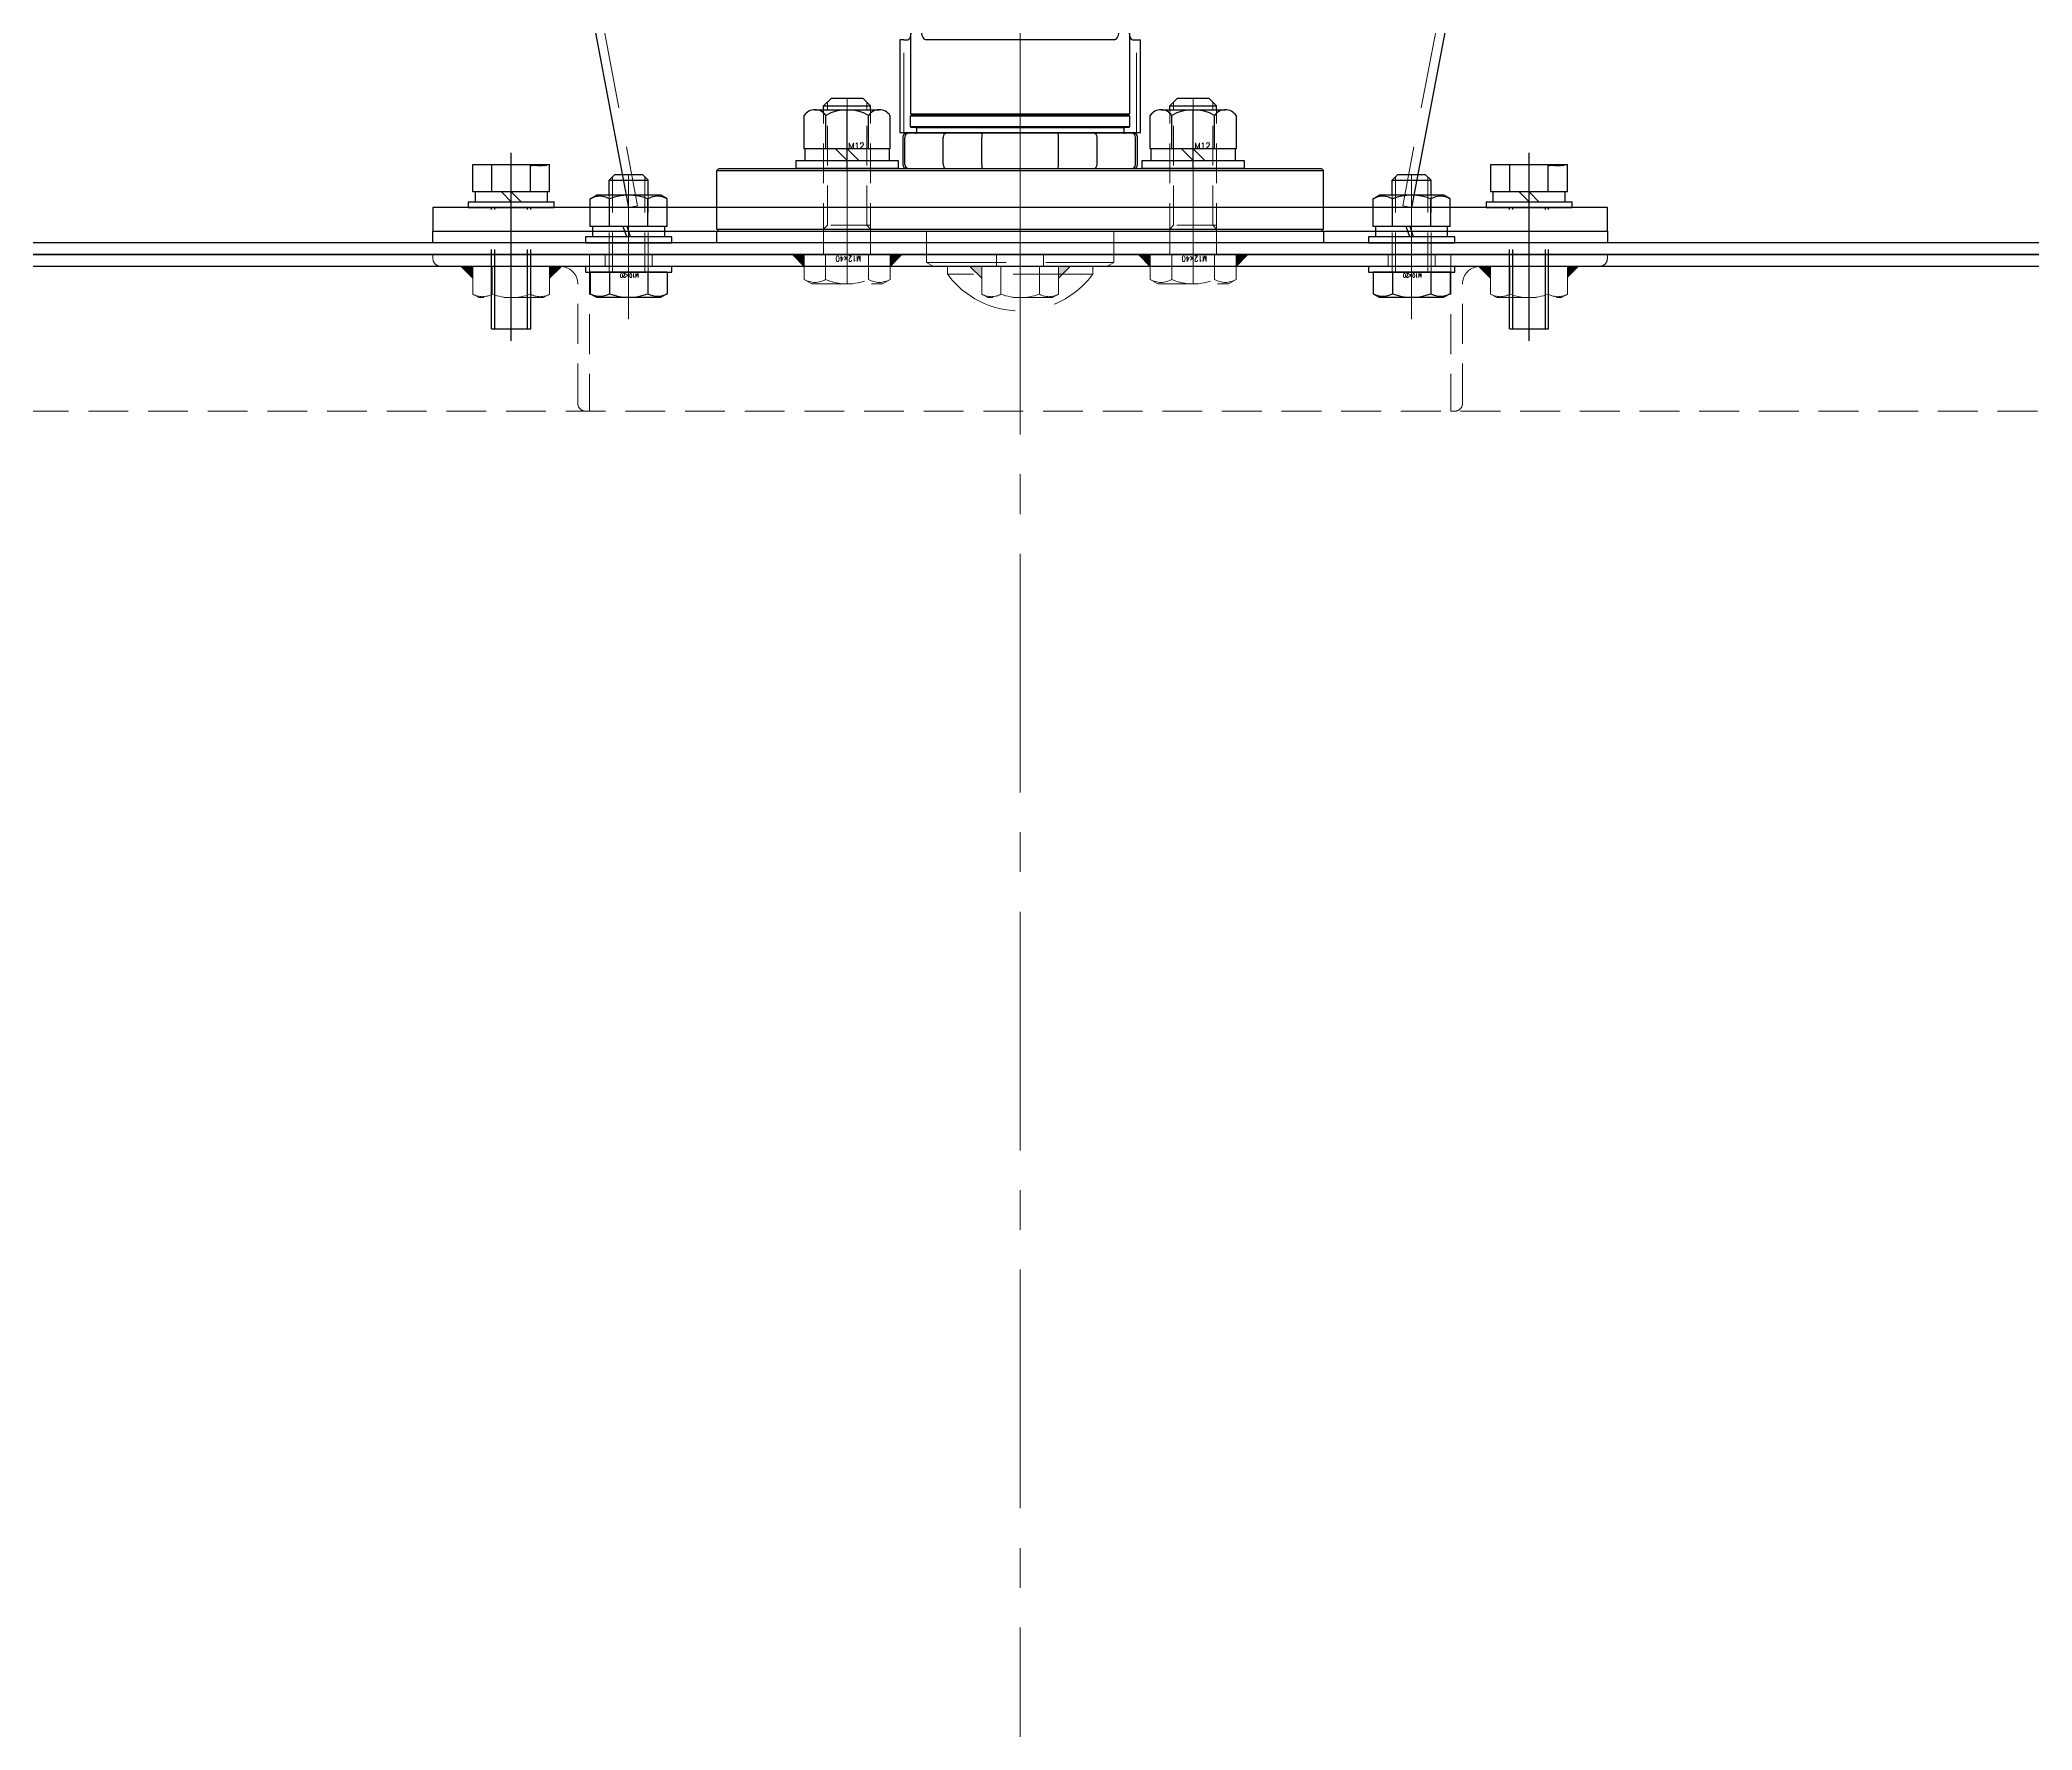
# Model space of a CAD drawing. Header units: millimetres. Extents: x 0 to 49006, y -7876 to 6995.
# Drawn here: x 33351 to 33859, y 3433 to 3865 of the extents above; entities that cross this region are included whole.
import ezdxf
from ezdxf import colors
from ezdxf.entities.mleader import LeaderData, LeaderLine
from ezdxf.enums import TextEntityAlignment as Align
from ezdxf.math import Vec2, Vec3

# ---------------------------------------------------------------- set-up
doc = ezdxf.new("R2010")
doc.units = ezdxf.units.MM
doc.header["$LTSCALE"] = 3.2
for name, pattern in [('CENTER2', [28.575, 19.05, -3.175, 3.175, -3.175]), ('HIDDEN', [9.525, 6.35, -3.175]), ('HIDDEN2', [4.7625, 3.175, -1.5875])]:
    doc.linetypes.add(name, pattern=pattern)
for name, color, linetype, lineweight in [('01_NORMAL', 7, 'Continuous', 25), ('01_外形線', 7, 'Continuous', 25), ('02_細線', 5, 'Continuous', 13), ('03_かくれ線', 6, 'HIDDEN2', 13), ('04_HIDDEN', 2, 'HIDDEN', 13), ('04_中心線', 1, 'CENTER2', 9), ('05_CENTER', 4, 'CENTER2', 13), ('08_DIM', 3, 'Continuous', 13)]:
    doc.layers.add(name, color=color, linetype=linetype, lineweight=lineweight)
doc.layers.add('10_DRAFT', color=8, linetype='Continuous', lineweight=0, plot=False)
doc.styles.add('KSS_TXT', font='txt.shx', dxfattribs={"bigfont": 'extfont2.shx'})
doc.styles.add('KSS_TXT_L', font='txt.shx', dxfattribs={"height": 36, "bigfont": 'extfont2.shx'})
doc.styles.get("Standard").update_dxf_attribs({"font": 'txt.shx', "bigfont": 'extfont2.shx'})
doc.styles.add('寸法用', font='simplex.shx', dxfattribs={"width": 0.8, "bigfont": '@extfont2.shx'})

# ---------------------------------------------------------------- blocks, each defined once
blk = doc.blocks.new('A$C1A3C2C0C_1_1_2_1')
at = {"color": 0}
for p, q in [((-9.81, 11), (9.81, 11)), ((-9.81, 4), (-9.81, 11)), ((-4.91, 4), (-4.91, 11)), ((4.91, 4), (4.91, 11)), ((9.81, 4), (9.81, 11)), ((-11, 1.5), (11, 1.5)), ((-11, 1.5), (-11, 0)), ((9.81, 4), (-9.81, 4)), ((-9.25, 4), (-9.25, 1.5)), ((0, 1.5), (-2.5, 4)), ((0, 4), (2.5, 1.5)), ((9.25, 1.5), (9.25, 4)), ((11, 0), (11, 1.5)), ((-11, 0), (11, 0))]:
    blk.add_line(p, q, dxfattribs=at)
at = {"color": 0, "linetype": 'CENTER2'}
blk.add_line((0, -34), (0, 14), dxfattribs=at)
at = {"color": 0, "linetype": 'HIDDEN'}
for p, q in [((-5, -31), (-5, 0)), ((-4.19, -31), (-4.19, 0)), ((4.19, -31), (4.19, 0)), ((5, -31), (5, 0)), ((-5, -31), (5, -31))]:
    blk.add_line(p, q, dxfattribs=at)
at = {"layer": '10_DRAFT', "style": 'KSS_TXT_L'}
blk.add_text('BT-M10x35L,SW,PW', height=0.3, dxfattribs=at).set_placement((5.1, 10.66))
blk = doc.blocks.new('A$C1BB41D09_1_1')
at = {"color": 0}
for p, q in [((-250, 800), (-100, 6)), ((250, 800), (100, 6))]:
    blk.add_line(p, q, dxfattribs=at)
blk.add_lwpolyline([(-150, 0), (150, 0), (150, 6), (-150, 6)], close=True, dxfattribs=at)
at = {"layer": '04_HIDDEN'}
for p, q in [((-247.7, 800.22), (-97.74, 6.43)), ((247.7, 800.22), (97.74, 6.43)), ((-100, 6), (-97.74, 6.43)), ((-100, 0), (-100, 6)), ((100, 6), (97.74, 6.43)), ((100, 0), (100, 6))]:
    blk.add_line(p, q, dxfattribs=at)
at = {"layer": '05_CENTER'}
for p, q in [((0, 1266.38), (0, -10.39)), ((-130, -7.78), (-130, 13.57)), ((-130, -7.78), (-130, 13.57)), ((130, -7.78), (130, 13.57)), ((130, -7.78), (130, 13.57))]:
    blk.add_line(p, q, dxfattribs=at)
blk = doc.blocks.new('A$C30EB6CF4_1_1')
at = {"color": 3}
blk.add_lwpolyline([(-150, 3), (150, 3), (150, 0), (-150, 0)], close=True, dxfattribs=at)
for name, p in [('A$C1BB41D09_1_1', (0, 3)), ('A$C1A3C2C0C_1_1_2_1', (-130, 9)), ('A$C1A3C2C0C_1_1_2_1', (130, 9))]:
    blk.add_blockref(name, p)
blk = doc.blocks.new('A$C68031159_1_1')
at = {"color": 0}
for p, q in [((-32, 69.9), (-32, 26.9)), ((-31, 70.9), (31, 70.9)), ((-30, 69.9), (-31, 69.9)), ((-31, 26.9), (-31, 69.9)), ((-30, 70.9), (-30, 27.9)), ((30, 27.9), (30, 70.9)), ((30, 69.9), (31, 69.9)), ((31, 26.9), (31, 69.9)), ((32, 69.9), (32, 26.9)), ((-9, 37.32), (-9, 29.9)), ((9, 29.9), (9, 37.32)), ((-31, 26.9), (-32, 26.9)), ((-12, 26.9), (-29, 26.9)), ((-27.87, 25.7), (-27.87, 26.9)), ((-25.19, 26.9), (-25.19, 25.7)), ((9, 29.9), (-9, 29.9)), ((29, 26.9), (12, 26.9)), ((25.19, 26.9), (25.19, 25.7)), ((27.87, 25.7), (27.87, 26.9)), ((31.25, 26.9), (31, 26.9)), ((32, 26.9), (31.25, 26.9)), ((-30.75, 23.7), (-30.75, 0)), ((-29.75, 23.7), (-30.75, 23.7)), ((-29.75, 23.7), (-28.66, 23.7)), ((23.99, 23.7), (-23.99, 23.7)), ((28.66, 23.7), (29.75, 23.7)), ((29.75, 23.7), (30.75, 23.7)), ((30.75, 0), (30.75, 23.7)), ((-30.75, 0), (30.75, 0))]:
    blk.add_line(p, q, dxfattribs=at)
for centre, radius, start, end in [((-31, 69.9), 1, 90, 180), ((31, 69.9), 1, 0, 90), ((0, 47.9), 13, 318.5904, 221.4096), ((-12, 37.32), 3, 0, 41.4096), ((12, 37.32), 3, 138.5904, 180), ((-29, 27.9), 1, 180, 270), ((-31.2, 25.55), 3.34, 333.5601, 2.4931), ((-22.56, 25.6), 2.63, 177.7212, 213.7297), ((-12, 29.9), 3, 270, 0), ((12, 29.9), 3, 180, 270), ((22.56, 25.6), 2.63, 326.2703, 2.2788), ((31.2, 25.55), 3.34, 177.5069, 206.4399), ((29, 27.9), 1, 270, 0), ((-28.78, 24.29), 0.603, 281.5017, 338.4424), ((-23.94, 24.66), 0.958, 213.0651, 267.3972), ((23.94, 24.66), 0.958, 272.6028, 326.9349), ((28.78, 24.29), 0.603, 201.5576, 258.4983)]:
    blk.add_arc(centre, radius, start, end, dxfattribs=at)
at = {"layer": '04_HIDDEN', "color": 0}
for p, q in [((-30, 69.9), (30, 69.9)), ((-29.75, 0), (-29.75, 23.7)), ((29.75, 0), (29.75, 23.7))]:
    blk.add_line(p, q, dxfattribs=at)
blk = doc.blocks.new('A$C6802FC92_1_1')
at = {"color": 0}
for p, q in [((-26, 88), (-28, 86)), ((-7.58, 88), (-26, 88)), ((-21.54, 87.94), (-24.06, 86.08)), ((-16.52, 86.94), (-16.52, 87.8)), ((-16.52, 87), (-16.3, 87)), ((-16.3, 88), (-16.3, 80.28)), ((7.58, 88), (-7.58, 88)), ((7.58, 88), (26, 88)), ((16.3, 88), (16.3, 80.28)), ((16.52, 87), (16.3, 87)), ((16.52, 86.94), (16.52, 87.8)), ((21.54, 87.94), (24.06, 86.08)), ((28, 86), (26, 88)), ((-28, 86), (-28, 78)), ((-24.13, 85.95), (-24.92, 80.03)), ((16.3, 86), (-16.3, 86)), ((24.13, 85.95), (24.92, 80.03)), ((28, 78), (28, 86)), ((-28, 78), (-27.21, 78)), ((-28, 77.55), (-28, 54.75)), ((-27.8, 77.75), (-26.9, 77.75)), ((-26.9, 77.75), (-26.09, 77.75)), ((26.9, 77.75), (26.09, 77.75)), ((27.8, 77.75), (26.9, 77.75)), ((28, 78), (27.21, 78)), ((28, 54.75), (28, 77.55)), ((-27.83, 69.89), (-27.94, 64.25)), ((-25.98, 68.22), (-26.46, 62.83)), ((25.98, 68.22), (26.46, 62.83)), ((27.83, 69.89), (27.94, 64.25)), ((-28, 54.75), (-27.76, 54.75)), ((-27.96, 54.55), (-28, 49.75)), ((-27.76, 54.75), (27.76, 54.75)), ((27.76, 54.75), (28, 54.75)), ((28, 49.75), (27.96, 54.55)), ((-28, 49.75), (-28, 30)), ((28, 30), (28, 49.75)), ((-28, 30), (-26.11, 30)), ((-27.8, 29.6), (-28, 29.4)), ((-28, 26.7), (-28, 29.4)), ((28, 29.4), (-28, 29.4)), ((-28, 26.7), (28, 26.7)), ((-27.8, 26.5), (-28, 26.7)), ((-27.8, 29.6), (-26.31, 29.6)), ((-26.7, 26.5), (-27.8, 26.5)), ((-26.7, 26.5), (26.7, 26.5)), ((-26.5, 26.3), (-26.5, 25.2)), ((-26.31, 29.6), (26.31, 29.6)), ((-26.11, 30), (-26.11, 29.8)), ((-26.11, 30), (26.11, 30)), ((26.11, 30), (26.11, 29.8)), ((26.11, 30), (28, 30)), ((27.8, 29.6), (26.31, 29.6)), ((26.5, 26.3), (26.5, 25.2)), ((27.8, 26.5), (26.7, 26.5)), ((27.8, 29.6), (28, 29.4)), ((27.8, 26.5), (28, 26.7)), ((28, 26.7), (28, 29.4)), ((-30, 24), (-30, 17)), ((-29.46, 17), (-29.46, 24)), ((-26.7, 25), (-29, 25)), ((26.7, 25), (-26.7, 25)), ((-19.65, 17), (-19.65, 24)), ((-9.81, 17), (-9.81, 24)), ((9.81, 17), (9.81, 24)), ((19.65, 17), (19.65, 24)), ((29, 25), (26.7, 25)), ((29.46, 17), (29.46, 24)), ((30, 17), (30, 24)), ((-77, 16), (-77.5, 15.5)), ((-77.5, 15.5), (77.5, 15.5)), ((-77.5, 0.5), (-77.5, 15.5)), ((-77, 16), (-29, 16)), ((-29, 16), (29, 16)), ((29, 16), (77, 16)), ((77, 16), (77.5, 15.5)), ((77.5, 0.5), (77.5, 15.5)), ((-77.5, 0.5), (77.5, 0.5)), ((-77, 0), (-77.5, 0.5)), ((-77, 0), (77, 0)), ((77, 0), (77.5, 0.5))]:
    blk.add_line(p, q, dxfattribs=at)
for centre, radius, start, end in [((0, 88), 7.1, 3.7722, 176.2278), ((-21.42, 87.85), 0.153, 91.2448, 141.993), ((-16.72, 87.8), 0.2, 359.9989, 89.9989), ((-16.32, 86.94), 0.2, 180, 274.3105), ((-7.58, 88.5), 0.5, 270, 356.2278), ((7.58, 88.5), 0.5, 183.7722, 270), ((16.32, 86.94), 0.2, 265.6895, 360), ((16.72, 87.8), 0.2, 90.0011, 180.0011), ((21.42, 87.85), 0.153, 38.007, 88.7552), ((-23.94, 85.92), 0.2, 127.5001, 171.929), ((23.94, 85.92), 0.2, 8.071, 52.4999), ((-27.8, 77.55), 0.2, 90, 180), ((-27.21, 77.71), 0.287, 47.1073, 88.8633), ((-27.49, 77.49), 0.636, 24.1215, 42.9202), ((-26.2, 78.39), 0.649, 280.242, 323.2), ((-27.84, 79.77), 2.79, 320.5775, 337.7599), ((-30.16, 80.68), 5.28, 338.2107, 352.9462), ((-12.19, 80.32), 4.11, 180.5155, 264.2046), ((12.19, 80.32), 4.11, 275.7954, 359.4845), ((30.16, 80.68), 5.28, 187.0538, 201.7893), ((27.84, 79.77), 2.79, 202.2401, 219.4225), ((26.2, 78.39), 0.649, 216.8, 259.758), ((27.49, 77.49), 0.636, 137.0798, 155.8785), ((27.21, 77.71), 0.287, 91.1367, 132.8927), ((27.8, 77.55), 0.2, 0, 90), ((-0.01, 200.35), 124.76, 264.2063, 275.8045), ((-26.33, 69.92), 1.5, 166.5645, 180.9165), ((-27.77, 70.26), 0.0183, 40.7716, 167.6661), ((-23.82, 73.1), 4.85, 215.7411, 241.6848), ((-26.3, 68.61), 0.284, 17.6506, 51.9341), ((-27.03, 68.35), 1.06, 353.3768, 19.3226), ((27.03, 68.35), 1.06, 160.6774, 186.6232), ((26.3, 68.61), 0.284, 128.0659, 162.3494), ((23.82, 73.1), 4.85, 298.3152, 324.2589), ((27.77, 70.26), 0.0183, 12.3339, 139.2284), ((26.33, 69.92), 1.5, 359.0835, 13.4355), ((-24.41, 64.12), 3.53, 177.9528, 187.5487), ((-25.46, 64.92), 2.76, 207.2177, 244.3346), ((-26.62, 62.49), 0.0581, 239.7956, 312.1974), ((-26.79, 62.66), 0.301, 313.8581, 346.1825), ((-27.5, 62.9), 1.05, 342.7555, 356.0316), ((27.5, 62.9), 1.05, 183.9684, 197.2445), ((26.79, 62.66), 0.301, 193.8175, 226.1419), ((26.62, 62.49), 0.0581, 227.8026, 300.2044), ((25.46, 64.92), 2.76, 295.6654, 332.7823), ((24.41, 64.12), 3.53, 352.4513, 2.0472), ((-27.76, 54.55), 0.2, 90, 179.5), ((27.76, 54.55), 0.2, 0.5, 90), ((-26.7, 26.3), 0.2, 0, 90), ((-26.31, 29.8), 0.2, 270, 0), ((26.31, 29.8), 0.2, 180, 270), ((26.7, 26.3), 0.2, 90, 180), ((-29, 24), 1, 90, 180), ((-28.48, 24.02), 0.977, 91.4898, 181.3973), ((-26.7, 25.2), 0.2, 270, 0), ((-18.73, 24.09), 0.921, 98.4697, 185.5355), ((-6.09, 24.09), 3.73, 168.6265, 181.3116), ((-9.45, 24.78), 0.289, 130.8031, 172.2896), ((9.45, 24.78), 0.289, 7.7104, 49.1969), ((6.09, 24.09), 3.73, 358.6884, 11.3735), ((18.73, 24.09), 0.921, 354.4645, 81.5303), ((26.7, 25.2), 0.2, 180, 270), ((28.48, 24.02), 0.977, 358.6027, 88.5102), ((29, 24), 1, 0, 90), ((-29, 17), 1, 180, 270), ((-28.48, 16.98), 0.977, 178.6027, 268.5102), ((-18.73, 16.91), 0.921, 174.4645, 261.5303), ((-6.09, 16.91), 3.73, 178.6884, 191.3735), ((-9.45, 16.22), 0.289, 187.7104, 229.1969), ((9.45, 16.22), 0.289, 310.8031, 352.2896), ((6.09, 16.91), 3.73, 348.6265, 1.3116), ((18.73, 16.91), 0.921, 278.4697, 5.5355), ((28.48, 16.98), 0.977, 271.4898, 1.3973), ((29, 17), 1, 270, 0)]:
    blk.add_arc(centre, radius, start, end, dxfattribs=at)
at = {"layer": '04_HIDDEN', "color": 0}
for p, q in [((-23.9, 0), (-23.9, -8)), ((23.9, 0), (23.9, -8)), ((-22.17, -9), (-23.9, -8)), ((-23.9, -8), (23.9, -8)), ((-18.55, -9), (-22.17, -9)), ((-18.55, -9), (-18.55, -11)), ((18.55, -9), (-18.55, -9)), ((18.55, -11), (18.55, -9)), ((22.17, -9), (18.55, -9)), ((22.17, -9), (23.9, -8)), ((18.55, -11), (-18.55, -11))]:
    blk.add_line(p, q, dxfattribs=at)
blk.add_arc((0, 2.61), 23.01, 216.2669, 323.7331, dxfattribs=at)
at = {"layer": '05_CENTER', "color": 0}
for p, q in [((0, -27.93), (0, 101.32)), ((-44.2, -4.75), (-44.2, 20.67)), ((44.19, -4.75), (44.19, 20.67))]:
    blk.add_line(p, q, dxfattribs=at)
blk = doc.blocks.new('M12Nza_1_1_1_1')
at = {"color": 0}
for p, q in [((-10.95, 5), (-10.95, 13.53)), ((-8.21, 15), (8.21, 15)), ((-5.47, 5), (-5.47, 13.53)), ((5.48, 5), (5.48, 13.53)), ((10.95, 13.53), (10.95, 5)), ((10.95, 5), (-10.95, 5)), ((-10.75, 2), (-10.75, 5)), ((0, 2), (-3, 5)), ((0, 5), (3, 2)), ((10.75, 5), (10.75, 2))]:
    blk.add_line(p, q, dxfattribs=at)
at = {"color": 0, "linetype": 'CENTER2'}
blk.add_line((0, 0), (0, 15), dxfattribs=at)
at = {"color": 0}
blk.add_lwpolyline([(-13, 2), (13, 2), (13, 0), (-13, 0)], close=True, dxfattribs=at)
for centre, radius, start, end in [((-8.21, 11.71), 3.29, 33.626, 146.374), ((0, 4.05), 10.95, 60, 120), ((8.21, 11.71), 3.29, 33.626, 146.374)]:
    blk.add_arc(centre, radius, start, end, dxfattribs=at)
at = {"layer": '10_DRAFT', "style": 'KSS_TXT'}
blk.add_text('M12', height=1.5, dxfattribs=at).set_placement((0.31, 5.09))
blk = doc.blocks.new('A$C680311B8_1_1')
at = {"color": 3}
blk.add_lwpolyline([(-77.5, 0), (77.5, 0), (77.5, -3), (-77.5, -3)], close=True, dxfattribs=at)
at = {"color": 4}
for name, p in [('A$C6802FC92_1_1', (0, 0)), ('A$C68031159_1_1', (0, 25.2))]:
    blk.add_blockref(name, p, dxfattribs=at)
for p in [(-44.2, 16), (44.19, 16)]:
    blk.add_blockref('M12Nza_1_1_1_1', p)
blk = doc.blocks.new('AM_BALLOON1')
at = {"transparency": 16777216}
blk.add_circle((0, 0), 5, dxfattribs=at)
blk.add_attdef('B_NUMBER', text='', height=3, dxfattribs=at).set_placement((0, 0), align=Align.MIDDLE_CENTER)
blk = doc.blocks.new('_OPEN')
at = {"color": 0, "linetype": 'ByBlock'}
for p, q in [((-1, 0.167), (0, 0)), ((0, 0), (-1, -0.167)), ((0, 0), (-1, 0))]:
    blk.add_line(p, q, dxfattribs=at)

msp = doc.modelspace()

# ---------------------------------------------------------------- hatches: boundary and pattern name
at = {"layer": '03_かくれ線'}
h = msp.add_hatch(color=256, dxfattribs=at)
h.dxf.hatch_style = 1
h.paths.add_polyline_path([(33461.147, 3807.453), (33458.462, 3807.453, 0.0169383), (33458.158, 3807.442), (33461.147, 3804.453)])
h = msp.add_hatch(color=256, dxfattribs=at)
h.dxf.hatch_style = 1
h.paths.add_polyline_path([(33480.777, 3807.453), (33483.462, 3807.453, -0.0169383), (33483.767, 3807.442), (33480.777, 3804.453)])
h = msp.add_hatch(color=256, dxfattribs=at)
h.dxf.hatch_style = 1
h.paths.add_polyline_path([(33545.799, 3807.453), (33545.799, 3810.453), (33542.799, 3810.453)])
h = msp.add_hatch(color=256, dxfattribs=at)
h.dxf.hatch_style = 1
h.paths.add_polyline_path([(33570.738, 3810.453), (33567.738, 3810.453), (33567.738, 3807.453)])
h = msp.add_hatch(color=256, dxfattribs=at)
h.dxf.hatch_style = 1
h.paths.add_polyline_path([(33610.777, 3804.453), (33610.777, 3807.453), (33613.777, 3807.453)])
h.paths.add_polyline_path([(33591.147, 3804.453), (33588.147, 3807.453), (33591.147, 3807.453)])
h = msp.add_hatch(color=256, dxfattribs=at)
h.dxf.hatch_style = 1
h.paths.add_polyline_path([(33634.187, 3807.453), (33634.187, 3810.453), (33631.187, 3810.453)])
h = msp.add_hatch(color=256, dxfattribs=at)
h.dxf.hatch_style = 1
h.paths.add_polyline_path([(33659.126, 3810.453), (33656.126, 3810.453), (33656.126, 3807.453)])
h = msp.add_hatch(color=256, dxfattribs=at)
h.dxf.hatch_style = 1
h.paths.add_polyline_path([(33721.147, 3807.453), (33718.462, 3807.453, 0.0169383), (33718.158, 3807.442), (33721.147, 3804.453)])
h = msp.add_hatch(color=256, dxfattribs=at)
h.dxf.hatch_style = 1
h.paths.add_polyline_path([(33740.777, 3807.453), (33743.462, 3807.453, -0.0169383), (33743.767, 3807.442), (33740.777, 3804.453)])

# ---------------------------------------------------------------- linework, layer by layer
for p, q in [((34000.962, 3810.453), (33200.962, 3810.453)), ((34000.962, 3807.453), (33200.962, 3807.453))]:
    msp.add_line(p, q)
msp.add_lwpolyline([(33400.962, 2956.453), (33800.962, 2956.453), (34000.962, 3156.453), (34000.962, 3810.453), (33200.962, 3810.453), (33200.962, 3156.453), (33400.962, 2956.453)])
at = {"layer": '01_外形線'}
for points in [[(33550.768, 3848.453), (33552.768, 3850.453)], [(33550.768, 3848.453), (33562.768, 3848.453)], [(33550.768, 3847.453), (33550.768, 3848.453)], [(33552.768, 3850.453), (33560.768, 3850.453)], [(33562.768, 3848.453), (33560.768, 3850.453)], [(33562.768, 3847.453), (33562.768, 3848.453)], [(33639.157, 3848.453), (33641.157, 3850.453)], [(33639.157, 3847.453), (33639.157, 3848.453)], [(33639.157, 3848.453), (33651.157, 3848.453)], [(33641.157, 3850.453), (33649.157, 3850.453)], [(33651.157, 3848.453), (33649.157, 3850.453)], [(33651.157, 3847.453), (33651.157, 3848.453)], [(33495.962, 3829.453), (33497.462, 3830.953)], [(33495.962, 3829.453), (33505.962, 3829.453)], [(33495.962, 3825.603), (33495.962, 3829.453)], [(33497.462, 3830.953), (33504.462, 3830.953)], [(33505.962, 3829.453), (33504.462, 3830.953)], [(33505.962, 3825.603), (33505.962, 3829.453)], [(33695.962, 3829.453), (33697.462, 3830.953)], [(33695.962, 3829.453), (33705.962, 3829.453)], [(33695.962, 3825.603), (33695.962, 3829.453)], [(33697.462, 3830.953), (33704.462, 3830.953)], [(33705.962, 3829.453), (33704.462, 3830.953)], [(33705.962, 3825.603), (33705.962, 3829.453)], [(33491.147, 3824.699), (33492.712, 3825.603)], [(33491.147, 3817.603), (33491.147, 3824.699)], [(33509.212, 3825.603), (33492.712, 3825.603)], [(33496.055, 3817.603), (33496.055, 3824.699)], [(33505.87, 3817.603), (33505.87, 3824.699)], [(33510.777, 3824.699), (33509.212, 3825.603)], [(33510.777, 3817.603), (33510.777, 3824.699)], [(33691.147, 3824.699), (33692.712, 3825.603)], [(33691.147, 3817.603), (33691.147, 3824.699)], [(33709.212, 3825.603), (33692.712, 3825.603)], [(33696.055, 3817.603), (33696.055, 3824.699)], [(33705.87, 3817.603), (33705.87, 3824.699)], [(33710.777, 3824.699), (33709.212, 3825.603)], [(33710.777, 3817.603), (33710.777, 3824.699)], [(33510.777, 3817.603), (33491.147, 3817.603)], [(33499.552, 3817.603), (33491.762, 3817.603)], [(33491.762, 3817.603), (33491.762, 3814.953)], [(33500.462, 3814.953), (33499.552, 3817.603)], [(33510.162, 3817.603), (33500.552, 3817.603)], [(33501.462, 3814.953), (33500.552, 3817.603)], [(33510.162, 3814.953), (33510.162, 3817.603)], [(33710.777, 3817.603), (33691.147, 3817.603)], [(33699.552, 3817.603), (33691.762, 3817.603)], [(33691.762, 3817.603), (33691.762, 3814.953)], [(33700.462, 3814.953), (33699.552, 3817.603)], [(33710.162, 3817.603), (33700.552, 3817.603)], [(33701.462, 3814.953), (33700.552, 3817.603)], [(33710.162, 3814.953), (33710.162, 3817.603)], [(33500.462, 3814.953), (33491.762, 3814.953)], [(33510.162, 3814.953), (33501.462, 3814.953)], [(33700.462, 3814.953), (33691.762, 3814.953)], [(33710.162, 3814.953), (33701.462, 3814.953)], [(33491.147, 3805.953), (33491.147, 3800.456)], [(33510.777, 3805.953), (33491.147, 3805.953)], [(33496.055, 3805.953), (33496.055, 3800.456)], [(33505.87, 3805.953), (33505.87, 3800.456)], [(33510.777, 3805.953), (33510.777, 3800.456)], [(33691.147, 3805.953), (33691.147, 3800.456)], [(33710.777, 3805.953), (33691.147, 3805.953)], [(33696.055, 3805.953), (33696.055, 3800.456)], [(33705.87, 3805.953), (33705.87, 3800.456)], [(33710.777, 3805.953), (33710.777, 3800.456)], [(33491.147, 3800.456), (33492.712, 3799.553)], [(33492.712, 3799.553), (33509.212, 3799.553)], [(33510.777, 3800.456), (33509.212, 3799.553)], [(33691.147, 3800.456), (33692.712, 3799.553)], [(33692.712, 3799.553), (33709.212, 3799.553)], [(33710.777, 3800.456), (33709.212, 3799.553)]]:
    msp.add_lwpolyline(points, dxfattribs=at)
for points in [[(33496.055, 3824.699, 0.2679491), (33491.147, 3824.699)], [(33505.87, 3824.699, 0.1841118), (33496.055, 3824.699)], [(33510.777, 3824.699, 0.2679491), (33505.87, 3824.699)], [(33696.055, 3824.699, 0.2679491), (33691.147, 3824.699)], [(33705.87, 3824.699, 0.1841118), (33696.055, 3824.699)], [(33710.777, 3824.699, 0.2679491), (33705.87, 3824.699)], [(33491.147, 3800.456, 0.2679491), (33496.055, 3800.456)], [(33496.055, 3800.456, 0.1841118), (33505.87, 3800.456)], [(33505.87, 3800.456, 0.2679491), (33510.777, 3800.456)], [(33691.147, 3800.456, 0.2679491), (33696.055, 3800.456)], [(33696.055, 3800.456, 0.1841118), (33705.87, 3800.456)], [(33705.87, 3800.456, 0.2679491), (33710.777, 3800.456)]]:
    msp.add_lwpolyline(points, format="xyb", dxfattribs=at)
for points in [[(33160.962, 3810.453), (34040.962, 3810.453), (34040.962, 3813.453), (33160.962, 3813.453)], [(33489.962, 3813.453), (33511.962, 3813.453), (33511.962, 3814.953), (33489.962, 3814.953)], [(33689.962, 3813.453), (33711.962, 3813.453), (33711.962, 3814.953), (33689.962, 3814.953)], [(33511.962, 3807.453), (33489.962, 3807.453), (33489.962, 3805.953), (33511.962, 3805.953)], [(33711.962, 3807.453), (33689.962, 3807.453), (33689.962, 3805.953), (33711.962, 3805.953)]]:
    msp.add_lwpolyline(points, close=True, dxfattribs=at)
at = {"layer": '02_細線'}
for points in [[(33551.768, 3847.453), (33551.768, 3849.453)], [(33561.768, 3847.453), (33561.768, 3849.453)], [(33640.157, 3847.453), (33640.157, 3849.453)], [(33650.157, 3847.453), (33650.157, 3849.453)], [(33496.862, 3825.603), (33496.862, 3830.353)], [(33505.062, 3825.603), (33505.062, 3830.353)], [(33696.862, 3825.603), (33696.862, 3830.353)], [(33705.062, 3825.603), (33705.062, 3830.353)]]:
    msp.add_lwpolyline(points, dxfattribs=at)
at = {"layer": '03_かくれ線'}
for p, q in [((33550.768, 3810.453), (33550.768, 3813.453)), ((33562.768, 3810.453), (33562.768, 3813.453)), ((33639.157, 3810.453), (33639.157, 3813.453)), ((33651.157, 3810.453), (33651.157, 3813.453)), ((33203.262, 3807.453), (33998.662, 3807.453)), ((33494.962, 3810.453), (33494.962, 3807.453)), ((33506.962, 3810.453), (33506.962, 3807.453)), ((33594.962, 3810.453), (33594.962, 3807.453)), ((33594.962, 3810.453), (33594.962, 3807.453)), ((33594.962, 3810.453), (33594.962, 3807.453)), ((33606.962, 3810.453), (33606.962, 3807.453)), ((33606.962, 3810.453), (33606.962, 3807.453)), ((33606.962, 3810.453), (33606.962, 3807.453)), ((33694.962, 3810.453), (33694.962, 3807.453)), ((33706.962, 3810.453), (33706.962, 3807.453))]:
    msp.add_line(p, q, dxfattribs=at)
for points in [[(33550.768, 3813.453), (33550.768, 3847.453)], [(33551.768, 3817.953), (33551.768, 3847.453)], [(33561.768, 3817.953), (33561.768, 3847.453)], [(33562.768, 3813.453), (33562.768, 3847.453)], [(33639.157, 3813.453), (33639.157, 3847.453)], [(33640.157, 3817.953), (33640.157, 3847.453)], [(33650.157, 3817.953), (33650.157, 3847.453)], [(33651.157, 3813.453), (33651.157, 3847.453)], [(33495.962, 3805.953), (33495.962, 3825.603)], [(33496.862, 3805.953), (33496.862, 3825.603)], [(33505.062, 3805.953), (33505.062, 3825.603)], [(33505.962, 3805.953), (33505.962, 3825.603)], [(33695.962, 3805.953), (33695.962, 3825.603)], [(33696.862, 3805.953), (33696.862, 3825.603)], [(33705.062, 3805.953), (33705.062, 3825.603)], [(33705.962, 3805.953), (33705.962, 3825.603)], [(33562.768, 3817.953), (33550.768, 3817.953)], [(33551.768, 3817.953), (33550.768, 3816.953)], [(33561.768, 3817.953), (33562.768, 3816.953)], [(33651.157, 3817.953), (33639.157, 3817.953)], [(33640.157, 3817.953), (33639.157, 3816.953)], [(33650.157, 3817.953), (33651.157, 3816.953)], [(33461.147, 3807.453), (33461.147, 3804.453), (33458.147, 3807.453), (33461.147, 3807.453)], [(33480.777, 3807.453), (33461.147, 3807.453)], [(33461.147, 3807.453), (33461.147, 3800.356)], [(33466.055, 3807.453), (33466.055, 3800.356)], [(33475.87, 3807.453), (33475.87, 3800.356)], [(33480.777, 3807.453), (33480.777, 3800.356)], [(33480.777, 3807.453), (33480.777, 3804.453), (33483.777, 3807.453), (33480.777, 3807.453)], [(33545.799, 3810.453), (33545.799, 3807.453), (33542.799, 3810.453), (33545.799, 3810.453)], [(33545.799, 3810.453), (33545.799, 3804.09)], [(33567.738, 3810.453), (33545.799, 3810.453)], [(33551.283, 3810.453), (33551.283, 3804.09)], [(33562.253, 3810.453), (33562.253, 3804.09)], [(33567.738, 3810.453), (33567.738, 3804.09)], [(33567.738, 3810.453), (33567.738, 3807.453), (33570.738, 3810.453), (33567.738, 3810.453)], [(33591.147, 3807.453), (33591.147, 3804.453), (33588.147, 3807.453), (33591.147, 3807.453)], [(33610.777, 3807.453), (33591.147, 3807.453)], [(33591.147, 3807.453), (33591.147, 3800.356)], [(33596.055, 3807.453), (33596.055, 3800.356)], [(33605.87, 3807.453), (33605.87, 3800.356)], [(33610.777, 3807.453), (33610.777, 3800.356)], [(33610.777, 3807.453), (33610.777, 3804.453), (33613.777, 3807.453), (33610.777, 3807.453)], [(33634.187, 3810.453), (33634.187, 3807.453), (33631.187, 3810.453), (33634.187, 3810.453)], [(33634.187, 3810.453), (33634.187, 3804.09)], [(33656.126, 3810.453), (33634.187, 3810.453)], [(33639.672, 3810.453), (33639.672, 3804.09)], [(33650.641, 3810.453), (33650.641, 3804.09)], [(33656.126, 3810.453), (33656.126, 3804.09)], [(33656.126, 3810.453), (33656.126, 3807.453), (33659.126, 3810.453), (33656.126, 3810.453)], [(33721.147, 3807.453), (33721.147, 3804.453), (33718.147, 3807.453), (33721.147, 3807.453)], [(33721.147, 3807.453), (33740.777, 3807.453)], [(33721.147, 3807.453), (33721.147, 3800.356)], [(33726.055, 3807.453), (33726.055, 3800.356)], [(33735.87, 3807.453), (33735.87, 3800.356)], [(33740.777, 3807.453), (33740.777, 3800.356)], [(33545.799, 3804.09), (33547.768, 3802.953)], [(33547.768, 3802.953), (33565.768, 3802.953)], [(33567.738, 3804.09), (33565.768, 3802.953)], [(33634.187, 3804.09), (33636.157, 3802.953)], [(33636.157, 3802.953), (33654.157, 3802.953)], [(33656.126, 3804.09), (33654.157, 3802.953)], [(33461.147, 3800.356), (33462.712, 3799.453)], [(33479.212, 3799.453), (33462.712, 3799.453)], [(33480.777, 3800.356), (33479.212, 3799.453)], [(33591.147, 3800.356), (33592.712, 3799.453)], [(33609.212, 3799.453), (33592.712, 3799.453)], [(33610.777, 3800.356), (33609.212, 3799.453)], [(33721.147, 3800.356), (33722.712, 3799.453)], [(33722.712, 3799.453), (33739.212, 3799.453)], [(33740.777, 3800.356), (33739.212, 3799.453)]]:
    msp.add_lwpolyline(points, dxfattribs=at)
msp.add_lwpolyline([(33997.962, 3770.453), (33203.962, 3770.453), (33203.962, 3810.453), (33997.962, 3810.453)], close=True, dxfattribs=at)
for points in [[(33490.962, 3770.453), (33489.962, 3770.453, -0.4142136), (33487.962, 3772.453), (33487.962, 3802.953, 0.4142136), (33483.462, 3807.453), (33452.962, 3807.453, -0.4142136), (33450.962, 3809.453), (33450.962, 3810.453), (33490.962, 3810.453)], [(33710.962, 3770.453), (33711.962, 3770.453, 0.4142136), (33713.962, 3772.453), (33713.962, 3802.953, -0.4142136), (33718.462, 3807.453), (33748.962, 3807.453, 0.4142136), (33750.962, 3809.453), (33750.962, 3810.453), (33710.962, 3810.453)]]:
    msp.add_lwpolyline(points, format="xyb", close=True, dxfattribs=at)
for points in [[(33545.799, 3804.09, 0.2679491), (33551.283, 3804.09)], [(33551.283, 3804.09, 0.2073316), (33562.253, 3804.09)], [(33562.253, 3804.09, 0.2679491), (33567.738, 3804.09)], [(33634.187, 3804.09, 0.2679491), (33639.672, 3804.09)], [(33639.672, 3804.09, 0.2073316), (33650.641, 3804.09)], [(33650.641, 3804.09, 0.2679491), (33656.126, 3804.09)], [(33466.055, 3800.356, -0.2679491), (33461.147, 3800.356)], [(33475.87, 3800.356, -0.1841118), (33466.055, 3800.356)], [(33480.777, 3800.356, -0.2679491), (33475.87, 3800.356)], [(33596.055, 3800.356, -0.2679491), (33591.147, 3800.356)], [(33605.87, 3800.356, -0.1841118), (33596.055, 3800.356)], [(33610.777, 3800.356, -0.2679491), (33605.87, 3800.356)], [(33721.147, 3800.356, 0.2679491), (33726.055, 3800.356)], [(33726.055, 3800.356, 0.1841118), (33735.87, 3800.356)], [(33735.87, 3800.356, 0.2679491), (33740.777, 3800.356)]]:
    msp.add_lwpolyline(points, format="xyb", dxfattribs=at)
at = {"layer": '04_中心線'}
for p, q in [((33600.962, 3834.953), (33600.962, 3788.953)), ((33600.962, 3834.953), (33600.962, 3788.953)), ((33500.962, 3823.953), (33500.962, 3793.953)), ((33600.962, 3825.453), (33600.962, 2941.453)), ((33700.962, 3823.953), (33700.962, 3793.953))]:
    msp.add_line(p, q, dxfattribs=at)
for points in [[(33556.768, 3802.953), (33556.768, 3850.453)], [(33645.157, 3802.953), (33645.157, 3850.453)], [(33500.962, 3799.553), (33500.962, 3830.953)], [(33700.962, 3799.553), (33700.962, 3830.953)], [(33500.962, 3825.603), (33500.962, 3817.603)], [(33700.962, 3825.603), (33700.962, 3817.603)], [(33500.962, 3817.603), (33500.962, 3814.953)], [(33700.962, 3817.603), (33700.962, 3814.953)], [(33470.962, 3791.453), (33470.962, 3815.453)], [(33500.962, 3814.953), (33500.962, 3813.453)], [(33600.962, 3791.453), (33600.962, 3815.453)], [(33600.962, 3791.453), (33600.962, 3815.453)], [(33700.962, 3814.953), (33700.962, 3813.453)], [(33730.962, 3791.453), (33730.962, 3815.453)]]:
    msp.add_lwpolyline(points, dxfattribs=at)

# ---------------------------------------------------------------- block references
msp.add_blockref('A$C30EB6CF4_1_1', (33600.962, 3813.453))
at = {"layer": '01_NORMAL'}
msp.add_blockref('A$C680311B8_1_1', (33600.962, 3816.453), dxfattribs=at)

# ---------------------------------------------------------------- texts
at = {"layer": '03_かくれ線', "style": '寸法用', "width": 0.8}
for s, height, p in [('M12×40', 1.5, (33560.333, 3810.153)), ('M12×40', 1.5, (33648.722, 3810.153)), ('M10×20', 1, (33503.554, 3805.59)), ('M10×20', 1, (33703.554, 3805.59))]:
    msp.add_text(s, height=height, rotation=180, dxfattribs=at).set_placement(p)

# ---------------------------------------------------------------- leaders
at = {"layer": '08_DIM'}
ml = msp.add_multileader_block('Standard', dxfattribs=at)
ml.set_content('AM_BALLOON1', color=256, scale=10)
ml.set_attribute('B_NUMBER', 'H', width=0)
ml.set_leader_properties(color=256, linetype='ByLayer', lineweight=-1)
ml.set_arrow_properties(name='OPEN')
ml.build(insert=Vec2(0, 0))
ml.multileader.update_dxf_attribs({"leader_type": 0, "has_dogleg": 0, "text_right_attachment_type": 6, "dogleg_length": 0, "arrow_head_size": 20, "scale": 10, "block_connection_type": 1})
ctx = ml.context
ctx.base_point, ctx.scale, ctx.char_height, ctx.arrow_head_size, ctx.landing_gap_size, ctx.plane_origin = Vec3(34758.24, 4676.115), 10, 40, 20, 20, Vec3(34837.832, 4676.156)
ctx.right_attachment, ctx.attachment_type = 6, 1
notes = []
notes.append((ctx, [(0, (0, 0, 0), (0, 0), (1, 0), 1, [])]))
ctx.block.insert = Vec3(34758.24, 4676.115)
ml = msp.add_multileader_block('Standard', dxfattribs=at)
ml.set_content('AM_BALLOON1', color=256, scale=10)
ml.set_attribute('B_NUMBER', 'G', width=0)
ml.set_leader_properties(color=256, linetype='ByLayer', lineweight=-1)
ml.set_arrow_properties(name='OPEN')
ml.build(insert=Vec2(0, 0))
ml.multileader.update_dxf_attribs({"leader_type": 0, "has_dogleg": 0, "text_right_attachment_type": 6, "dogleg_length": 0, "arrow_head_size": 20, "scale": 10, "block_connection_type": 1})
ctx = ml.context
ctx.base_point, ctx.scale, ctx.char_height, ctx.arrow_head_size, ctx.landing_gap_size, ctx.plane_origin = Vec3(34758.24, 4537.505), 10, 40, 20, 20, Vec3(34837.832, 4537.546)
ctx.right_attachment, ctx.attachment_type = 6, 1
notes.append((ctx, [(0, (0, 0, 0), (0, 0), (1, 0), 1, [])]))
ctx.block.insert = Vec3(34758.24, 4537.505)
ml = msp.add_multileader_block('Standard', dxfattribs=at)
ml.set_content('AM_BALLOON1', color=256, scale=10)
ml.set_attribute('B_NUMBER', 'F', width=0)
ml.set_leader_properties(color=256, linetype='ByLayer', lineweight=-1)
ml.set_arrow_properties(name='OPEN')
ml.build(insert=Vec2(0, 0))
ml.multileader.update_dxf_attribs({"leader_type": 0, "has_dogleg": 0, "text_right_attachment_type": 6, "dogleg_length": 0, "arrow_head_size": 20, "scale": 10, "block_connection_type": 1})
ctx = ml.context
ctx.base_point, ctx.scale, ctx.char_height, ctx.arrow_head_size, ctx.landing_gap_size, ctx.plane_origin = Vec3(34758.24, 4398.895), 10, 40, 20, 20, Vec3(34837.832, 4398.936)
ctx.right_attachment, ctx.attachment_type = 6, 1
notes.append((ctx, [(0, (0, 0, 0), (0, 0), (1, 0), 1, [])]))
ctx.block.insert = Vec3(34758.24, 4398.895)
ml = msp.add_multileader_block('Standard', dxfattribs=at)
ml.set_content('AM_BALLOON1', color=256, scale=10)
ml.set_attribute('B_NUMBER', 'E', width=0)
ml.set_leader_properties(color=256, linetype='ByLayer', lineweight=-1)
ml.set_arrow_properties(name='OPEN')
ml.build(insert=Vec2(0, 0))
ml.multileader.update_dxf_attribs({"leader_type": 0, "has_dogleg": 0, "text_right_attachment_type": 6, "dogleg_length": 0, "arrow_head_size": 20, "scale": 10, "block_connection_type": 1})
ctx = ml.context
ctx.base_point, ctx.scale, ctx.char_height, ctx.arrow_head_size, ctx.landing_gap_size, ctx.plane_origin = Vec3(34758.24, 4260.285), 10, 40, 20, 20, Vec3(34837.832, 4260.325)
ctx.right_attachment, ctx.attachment_type = 6, 1
notes.append((ctx, [(0, (0, 0, 0), (0, 0), (1, 0), 1, [])]))
ctx.block.insert = Vec3(34758.24, 4260.285)
ml = msp.add_multileader_block('Standard', dxfattribs=at)
ml.set_content('AM_BALLOON1', color=256, scale=10)
ml.set_attribute('B_NUMBER', 'T', width=0)
ml.set_leader_properties(color=256, linetype='ByLayer', lineweight=-1)
ml.set_arrow_properties(name='OPEN')
ml.build(insert=Vec2(0, 0))
ml.multileader.update_dxf_attribs({"leader_type": 0, "has_dogleg": 0, "text_right_attachment_type": 6, "dogleg_length": 0, "arrow_head_size": 20, "scale": 10, "block_connection_type": 1})
ctx = ml.context
ctx.base_point, ctx.scale, ctx.char_height, ctx.arrow_head_size, ctx.landing_gap_size, ctx.plane_origin = Vec3(34888.38, 3645.663), 10, 40, 20, 20, Vec3(34967.973, 3645.704)
ctx.right_attachment, ctx.attachment_type = 6, 1
notes.append((ctx, [(0, (0, 0, 0), (0, 0), (1, 0), 1, [])]))
ctx.block.insert = Vec3(34888.38, 3645.663)
for ctx, leaders in notes:
    for number, flags, end, landing, length, lines in leaders:
        leader = LeaderData()
        leader.index, (leader.has_last_leader_line, leader.has_dogleg_vector, leader.attachment_direction) = number, flags
        leader.last_leader_point, leader.dogleg_vector, leader.dogleg_length = Vec3(end), Vec3(landing), length
        for number, points, colour, breaks in lines:
            line = LeaderLine()
            line.index, line.vertices, line.color, line.breaks = number, Vec3.list(points), colors.encode_raw_color(colour), breaks
            leader.lines.append(line)
        ctx.leaders.append(leader)

doc.saveas('drawing.dxf')
